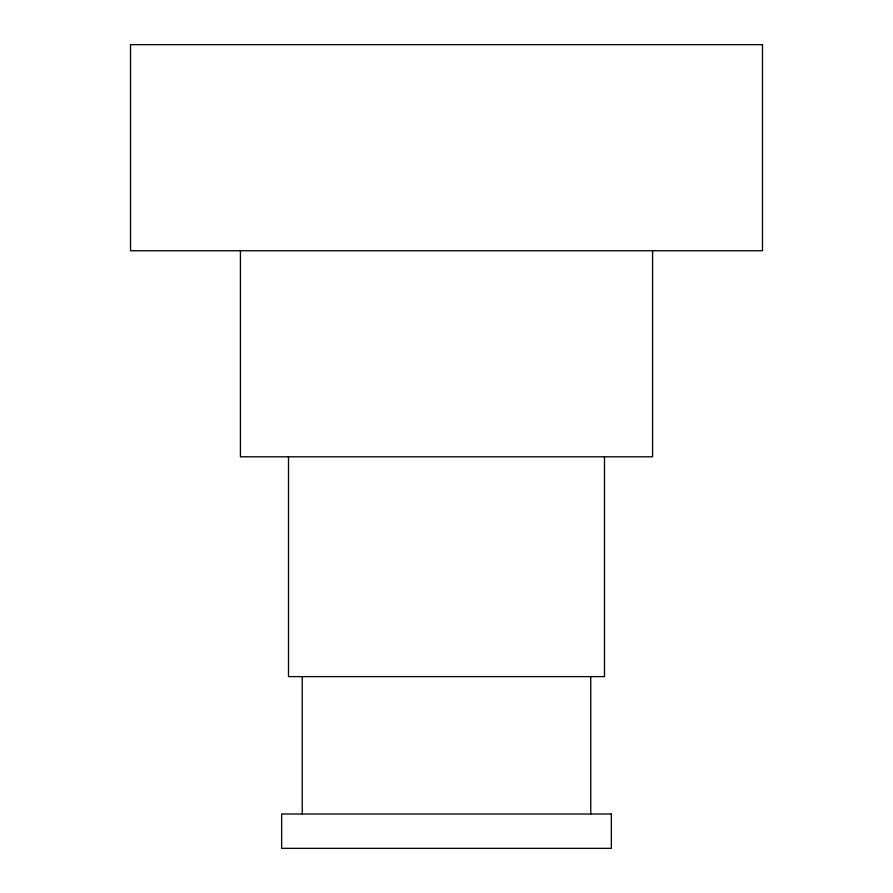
<?xml version="1.0" encoding="UTF-8"?>
<svg xmlns="http://www.w3.org/2000/svg" width="893" height="893" viewBox="0 0 893 893"><rect width="100%" height="100%" fill="white"/><g stroke="black" fill="none" stroke-linecap="round" stroke-linejoin="round"><path stroke-width="1.34" d="M652.582 250.732L652.582 456.803L240.418 456.803L240.418 250.732M604.494 456.803L604.494 676.615L288.506 676.615L288.506 456.803M590.753 676.615L590.753 814.003M302.247 676.615L302.247 814.003M762.488 44.65L130.512 44.65L130.512 250.732L762.488 250.732L762.488 44.65M611.359 814.003L281.641 814.003L281.641 848.35L611.359 848.35L611.359 814.003"/></g></svg>
